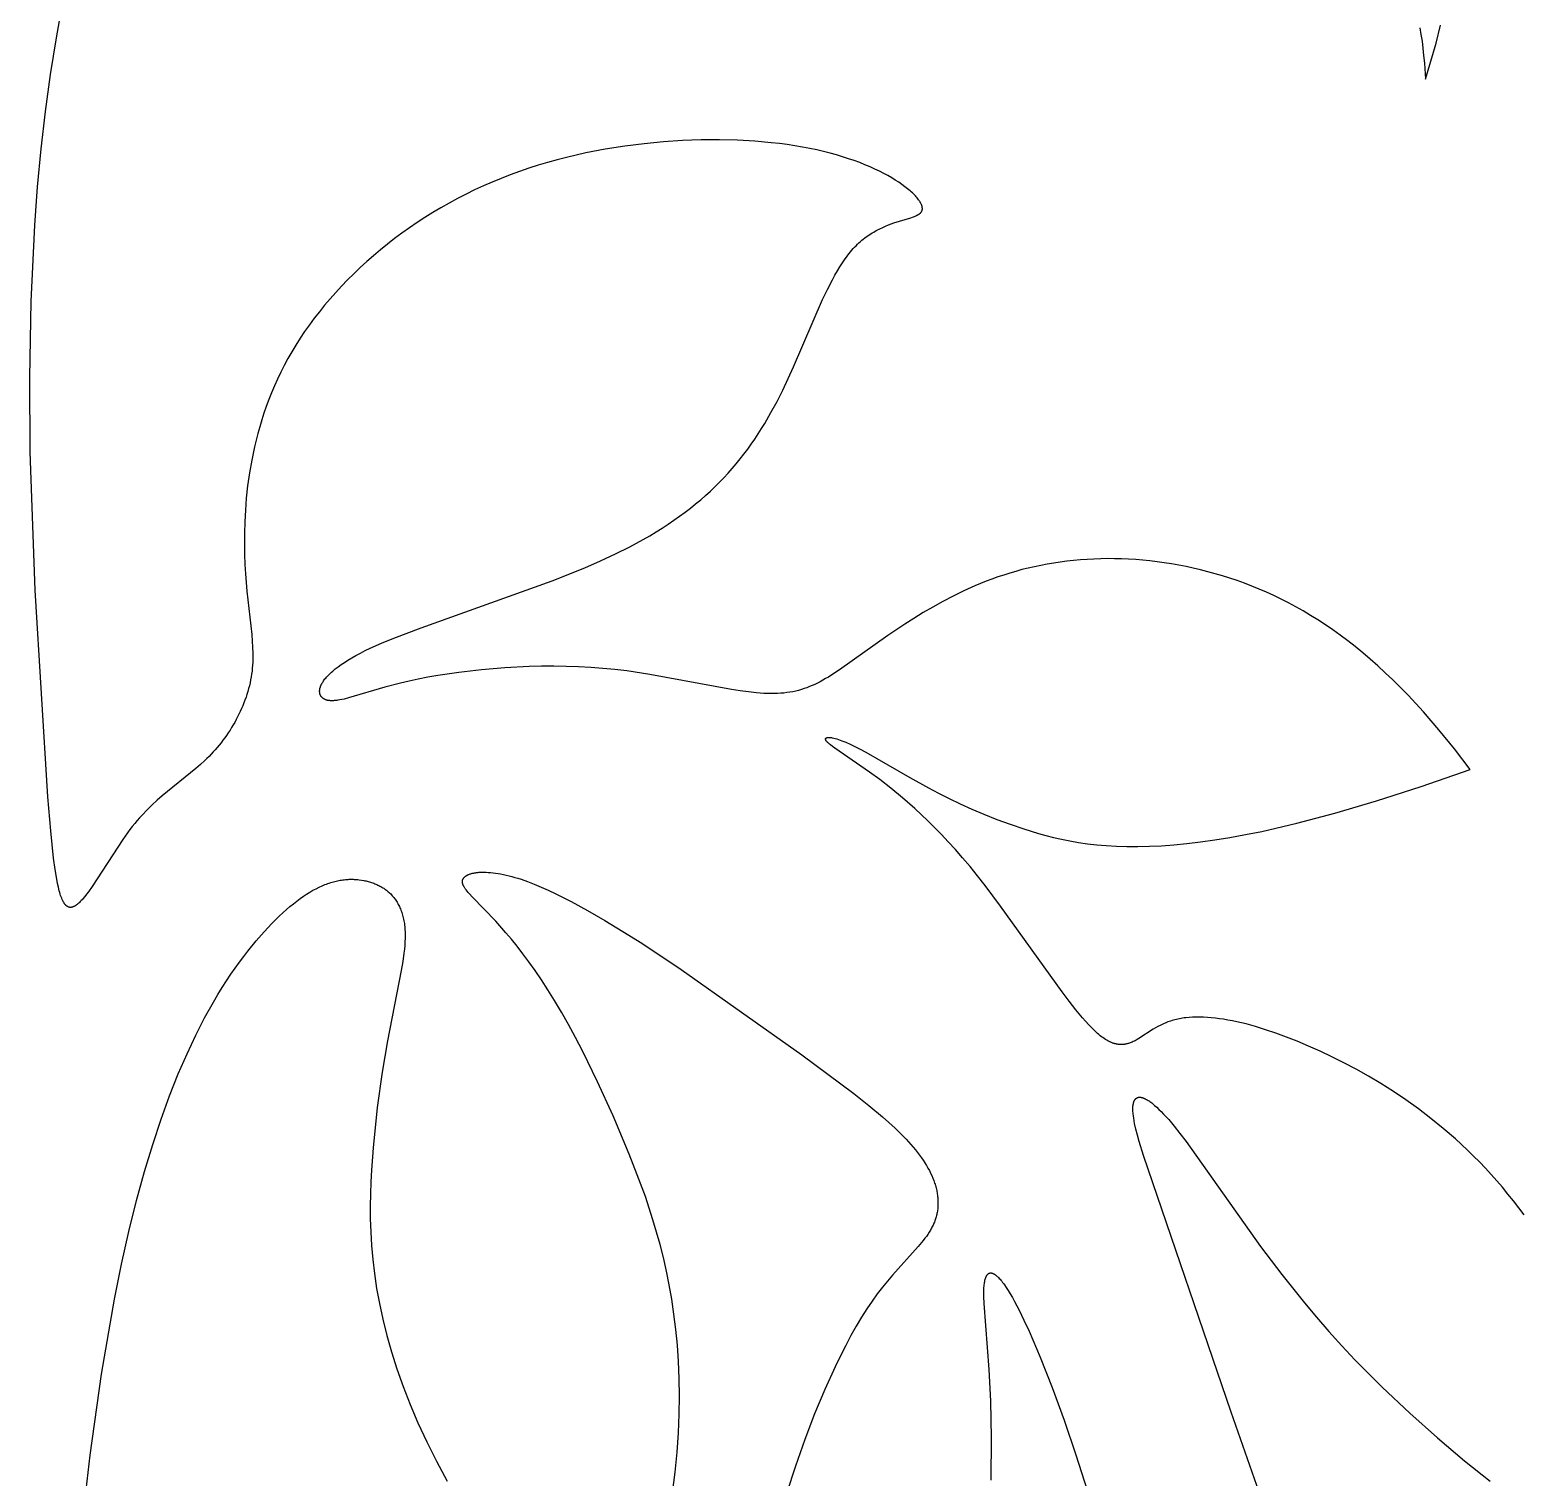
# Model space of a CAD drawing. Extents: x 187 to 350, y 154 to 228.
# Drawn here: x 230.53 to 249.62, y 190.96 to 209.51 of the extents above; entities that cross this region are included whole.
import ezdxf

# ---------------------------------------------------------------- set-up
doc = ezdxf.new("R2010")
doc.units = 0
doc.layers.get('0').update_dxf_attribs({"linetype": 'CONTINUOUS'})

msp = doc.modelspace()

# ---------------------------------------------------------------- linework, layer by layer
at = {"color": 7, "linetype": 'CONTINUOUS'}
for points in [[(249.68, 194.322), (249.544, 194.503), (249.474, 194.591), (249.403, 194.677), (249.331, 194.761), (249.258, 194.843), (249.185, 194.923), (249.11, 195.002), (249.034, 195.078), (248.958, 195.152), (248.803, 195.296), (248.646, 195.431), (248.488, 195.56), (248.328, 195.682), (248.167, 195.796), (248.006, 195.904), (247.846, 196.006), (247.686, 196.101), (247.528, 196.19), (247.371, 196.273), (247.217, 196.35), (247.066, 196.421), (246.919, 196.487), (246.775, 196.548), (246.635, 196.603), (246.5, 196.653), (246.368, 196.697), (246.241, 196.736), (246.118, 196.77), (246, 196.798), (245.943, 196.81), (245.887, 196.821), (245.831, 196.83), (245.777, 196.838), (245.725, 196.845), (245.673, 196.85), (245.623, 196.854), (245.574, 196.857), (245.526, 196.858), (245.479, 196.858), (245.434, 196.857), (245.39, 196.854), (245.347, 196.85), (245.326, 196.847), (245.305, 196.844), (245.285, 196.841), (245.265, 196.837), (245.245, 196.833), (245.226, 196.829), (245.207, 196.824), (245.188, 196.819), (245.17, 196.814), (245.152, 196.808), (245.134, 196.802), (245.117, 196.796), (245.1, 196.789), (245.083, 196.782), (245.067, 196.775), (245.051, 196.768), (245.019, 196.752), (244.989, 196.736), (244.959, 196.719), (244.93, 196.702), (244.746, 196.584), (244.722, 196.57), (244.697, 196.556), (244.684, 196.55), (244.672, 196.544), (244.66, 196.539), (244.647, 196.533), (244.635, 196.529), (244.623, 196.524), (244.61, 196.52), (244.604, 196.518), (244.597, 196.517), (244.591, 196.515), (244.585, 196.514), (244.578, 196.512), (244.572, 196.511), (244.566, 196.51), (244.559, 196.509), (244.553, 196.508), (244.546, 196.508), (244.54, 196.507), (244.533, 196.507), (244.527, 196.506), (244.52, 196.506), (244.514, 196.506), (244.507, 196.506), (244.5, 196.507), (244.494, 196.507), (244.487, 196.508), (244.48, 196.509), (244.473, 196.51), (244.466, 196.511), (244.459, 196.512), (244.452, 196.514), (244.445, 196.515), (244.438, 196.517), (244.431, 196.519), (244.424, 196.521), (244.417, 196.524), (244.409, 196.526), (244.402, 196.529), (244.395, 196.532), (244.387, 196.535), (244.38, 196.538), (244.372, 196.542), (244.365, 196.546), (244.357, 196.55), (244.349, 196.554), (244.333, 196.563), (244.318, 196.572), (244.301, 196.583), (244.285, 196.595), (244.268, 196.607), (244.251, 196.62), (244.234, 196.635), (244.216, 196.65), (244.198, 196.666), (244.179, 196.683), (244.142, 196.72), (244.103, 196.76), (244.063, 196.804), (244.023, 196.85), (243.939, 196.951), (243.851, 197.062), (243.76, 197.181), (242.974, 198.28), (242.775, 198.545), (242.678, 198.669), (242.582, 198.787), (242.487, 198.899), (242.395, 199.005), (242.303, 199.105), (242.214, 199.2), (242.126, 199.29), (242.041, 199.375), (241.874, 199.531), (241.716, 199.67), (241.566, 199.793), (241.425, 199.902), (241.294, 199.999), (240.851, 200.303), (240.82, 200.326), (240.793, 200.346), (240.781, 200.355), (240.771, 200.364), (240.766, 200.369), (240.762, 200.373), (240.757, 200.377), (240.753, 200.381), (240.75, 200.385), (240.747, 200.389), (240.745, 200.391), (240.743, 200.392), (240.742, 200.394), (240.741, 200.396), (240.74, 200.398), (240.738, 200.4), (240.737, 200.401), (240.736, 200.403), (240.735, 200.405), (240.734, 200.406), (240.734, 200.408), (240.733, 200.409), (240.733, 200.41), (240.732, 200.411), (240.732, 200.412), (240.732, 200.412), (240.732, 200.413), (240.731, 200.414), (240.731, 200.415), (240.731, 200.415), (240.731, 200.416), (240.731, 200.417), (240.73, 200.417), (240.73, 200.418), (240.73, 200.419), (240.73, 200.419), (240.73, 200.42), (240.73, 200.421), (240.73, 200.421), (240.73, 200.422), (240.73, 200.423), (240.73, 200.423), (240.73, 200.424), (240.73, 200.424), (240.73, 200.425), (240.731, 200.426), (240.731, 200.426), (240.731, 200.427), (240.731, 200.427), (240.731, 200.428), (240.732, 200.428), (240.732, 200.429), (240.732, 200.429), (240.732, 200.43), (240.733, 200.43), (240.733, 200.431), (240.733, 200.431), (240.734, 200.432), (240.734, 200.432), (240.735, 200.433), (240.735, 200.433), (240.735, 200.434), (240.736, 200.434), (240.736, 200.435), (240.737, 200.435), (240.737, 200.435), (240.738, 200.436), (240.738, 200.436), (240.739, 200.437), (240.74, 200.437), (240.74, 200.437), (240.741, 200.438), (240.742, 200.438), (240.742, 200.438), (240.743, 200.439), (240.744, 200.439), (240.745, 200.439), (240.745, 200.439), (240.746, 200.44), (240.747, 200.44), (240.748, 200.44), (240.749, 200.44), (240.75, 200.441), (240.752, 200.441), (240.754, 200.442), (240.756, 200.442), (240.758, 200.442), (240.76, 200.442), (240.763, 200.443), (240.765, 200.443), (240.767, 200.443), (240.77, 200.443), (240.773, 200.443), (240.775, 200.443), (240.781, 200.443), (240.787, 200.442), (240.793, 200.441), (240.8, 200.441), (240.806, 200.44), (240.814, 200.438), (240.821, 200.437), (240.837, 200.433), (240.855, 200.429), (240.874, 200.423), (240.894, 200.417), (240.916, 200.409), (240.939, 200.401), (240.963, 200.392), (240.989, 200.381), (241.045, 200.357), (241.106, 200.327), (241.173, 200.294), (241.246, 200.254), (241.81, 199.927), (242.048, 199.795), (242.177, 199.728), (242.312, 199.659), (242.454, 199.591), (242.604, 199.524), (242.76, 199.457), (242.923, 199.392), (243.094, 199.329), (243.272, 199.269), (243.457, 199.213), (243.554, 199.186), (243.653, 199.161), (243.755, 199.138), (243.862, 199.117), (243.972, 199.098), (244.086, 199.081), (244.205, 199.067), (244.328, 199.057), (244.457, 199.049), (244.592, 199.044), (244.732, 199.044), (244.879, 199.047), (245.033, 199.054), (245.193, 199.066), (245.361, 199.082), (245.536, 199.103), (245.72, 199.129), (245.912, 199.16), (246.112, 199.197), (246.322, 199.239), (246.769, 199.342), (247.257, 199.471), (247.788, 199.628), (248.364, 199.814), (248.989, 200.032), (248.788, 200.296), (248.589, 200.542), (248.391, 200.771), (248.195, 200.983), (248.097, 201.083), (248, 201.18), (247.903, 201.272), (247.806, 201.361), (247.709, 201.446), (247.613, 201.528), (247.517, 201.606), (247.421, 201.681), (247.325, 201.752), (247.23, 201.82), (247.135, 201.886), (247.04, 201.948), (246.945, 202.007), (246.85, 202.063), (246.756, 202.116), (246.661, 202.167), (246.567, 202.215), (246.473, 202.26), (246.379, 202.303), (246.285, 202.344), (246.191, 202.382), (246.097, 202.418), (246.003, 202.452), (245.909, 202.483), (245.816, 202.513), (245.722, 202.541), (245.628, 202.567), (245.535, 202.591), (245.442, 202.613), (245.349, 202.633), (245.256, 202.651), (245.163, 202.667), (245.071, 202.682), (244.979, 202.694), (244.887, 202.705), (244.796, 202.714), (244.705, 202.722), (244.614, 202.727), (244.524, 202.731), (244.434, 202.733), (244.345, 202.734), (244.257, 202.732), (244.169, 202.729), (244.081, 202.725), (243.995, 202.719), (243.908, 202.711), (243.823, 202.701), (243.738, 202.69), (243.654, 202.678), (243.571, 202.664), (243.489, 202.648), (243.407, 202.631), (243.326, 202.613), (243.246, 202.593), (243.168, 202.571), (243.09, 202.548), (243.013, 202.524), (242.937, 202.499), (242.862, 202.472), (242.788, 202.444), (242.643, 202.384), (242.502, 202.321), (242.365, 202.255), (242.233, 202.186), (242.104, 202.114), (241.98, 202.042), (241.86, 201.968), (241.745, 201.894), (241.528, 201.748), (240.91, 201.309), (240.837, 201.26), (240.766, 201.216), (240.731, 201.196), (240.696, 201.176), (240.662, 201.157), (240.628, 201.14), (240.594, 201.123), (240.559, 201.108), (240.525, 201.094), (240.49, 201.08), (240.456, 201.068), (240.42, 201.057), (240.385, 201.046), (240.349, 201.037), (240.312, 201.029), (240.274, 201.022), (240.236, 201.017), (240.197, 201.012), (240.157, 201.008), (240.116, 201.006), (240.074, 201.004), (240.03, 201.004), (239.986, 201.005), (239.94, 201.007), (239.892, 201.01), (239.844, 201.014), (239.742, 201.025), (239.635, 201.04), (239.524, 201.058), (238.477, 201.251), (238.182, 201.294), (238.031, 201.312), (237.877, 201.327), (237.721, 201.339), (237.565, 201.348), (237.407, 201.353), (237.249, 201.355), (237.09, 201.354), (236.933, 201.35), (236.622, 201.334), (236.32, 201.31), (236.031, 201.276), (235.76, 201.236), (235.632, 201.213), (235.509, 201.189), (235.394, 201.164), (235.284, 201.138), (235.083, 201.085), (234.619, 200.949), (234.56, 200.935), (234.533, 200.929), (234.506, 200.923), (234.481, 200.919), (234.469, 200.917), (234.458, 200.916), (234.446, 200.915), (234.435, 200.914), (234.424, 200.913), (234.414, 200.913), (234.403, 200.913), (234.393, 200.913), (234.384, 200.913), (234.379, 200.914), (234.374, 200.914), (234.37, 200.915), (234.365, 200.915), (234.361, 200.916), (234.356, 200.917), (234.352, 200.917), (234.348, 200.918), (234.344, 200.919), (234.34, 200.921), (234.336, 200.922), (234.332, 200.923), (234.328, 200.924), (234.324, 200.926), (234.32, 200.927), (234.316, 200.929), (234.313, 200.931), (234.309, 200.932), (234.306, 200.934), (234.302, 200.936), (234.299, 200.938), (234.296, 200.94), (234.293, 200.942), (234.29, 200.945), (234.287, 200.947), (234.284, 200.949), (234.281, 200.952), (234.279, 200.954), (234.276, 200.957), (234.274, 200.96), (234.271, 200.962), (234.269, 200.965), (234.267, 200.968), (234.265, 200.971), (234.264, 200.973), (234.263, 200.974), (234.262, 200.976), (234.261, 200.977), (234.26, 200.979), (234.259, 200.981), (234.259, 200.982), (234.258, 200.984), (234.257, 200.986), (234.256, 200.987), (234.255, 200.989), (234.255, 200.991), (234.254, 200.992), (234.253, 200.994), (234.252, 200.998), (234.251, 201.001), (234.25, 201.005), (234.249, 201.009), (234.249, 201.013), (234.248, 201.017), (234.248, 201.021), (234.247, 201.025), (234.247, 201.029), (234.247, 201.033), (234.247, 201.037), (234.247, 201.042), (234.248, 201.046), (234.248, 201.05), (234.249, 201.055), (234.249, 201.059), (234.25, 201.064), (234.251, 201.069), (234.252, 201.073), (234.254, 201.078), (234.255, 201.083), (234.257, 201.088), (234.258, 201.093), (234.26, 201.098), (234.262, 201.103), (234.264, 201.108), (234.267, 201.113), (234.269, 201.119), (234.272, 201.124), (234.275, 201.129), (234.277, 201.135), (234.281, 201.14), (234.284, 201.146), (234.291, 201.157), (234.299, 201.168), (234.307, 201.18), (234.316, 201.192), (234.326, 201.204), (234.336, 201.216), (234.347, 201.228), (234.359, 201.241), (234.372, 201.254), (234.385, 201.267), (234.4, 201.28), (234.415, 201.293), (234.43, 201.306), (234.447, 201.32), (234.483, 201.348), (234.522, 201.376), (234.564, 201.404), (234.61, 201.434), (234.66, 201.463), (234.713, 201.494), (234.771, 201.524), (234.832, 201.555), (234.897, 201.586), (235.04, 201.65), (235.197, 201.715), (235.55, 201.849), (237.227, 202.449), (237.646, 202.618), (237.846, 202.705), (238.038, 202.794), (238.221, 202.886), (238.394, 202.98), (238.477, 203.028), (238.558, 203.077), (238.636, 203.126), (238.713, 203.176), (238.787, 203.226), (238.86, 203.277), (238.93, 203.329), (238.999, 203.382), (239.065, 203.435), (239.13, 203.489), (239.193, 203.544), (239.254, 203.6), (239.313, 203.656), (239.371, 203.713), (239.427, 203.771), (239.482, 203.83), (239.535, 203.89), (239.586, 203.951), (239.636, 204.012), (239.685, 204.074), (239.733, 204.137), (239.779, 204.202), (239.824, 204.267), (239.867, 204.333), (239.91, 204.4), (239.951, 204.468), (240.031, 204.607), (240.108, 204.749), (240.181, 204.895), (240.318, 205.192), (240.693, 206.055), (240.755, 206.184), (240.818, 206.306), (240.849, 206.365), (240.882, 206.421), (240.914, 206.475), (240.947, 206.526), (240.981, 206.576), (240.998, 206.599), (241.015, 206.622), (241.032, 206.645), (241.05, 206.666), (241.067, 206.687), (241.085, 206.707), (241.103, 206.727), (241.121, 206.745), (241.14, 206.763), (241.158, 206.781), (241.177, 206.798), (241.196, 206.814), (241.214, 206.829), (241.233, 206.844), (241.252, 206.858), (241.271, 206.871), (241.29, 206.884), (241.31, 206.897), (241.329, 206.909), (241.348, 206.92), (241.367, 206.931), (241.386, 206.942), (241.424, 206.961), (241.462, 206.979), (241.499, 206.996), (241.535, 207.011), (241.571, 207.024), (241.607, 207.037), (241.821, 207.104), (241.846, 207.112), (241.868, 207.12), (241.879, 207.125), (241.889, 207.129), (241.899, 207.134), (241.908, 207.138), (241.912, 207.141), (241.917, 207.143), (241.921, 207.145), (241.925, 207.148), (241.928, 207.15), (241.932, 207.153), (241.936, 207.155), (241.939, 207.158), (241.942, 207.161), (241.944, 207.162), (241.945, 207.163), (241.947, 207.165), (241.948, 207.166), (241.949, 207.168), (241.951, 207.169), (241.952, 207.171), (241.953, 207.172), (241.954, 207.173), (241.956, 207.175), (241.957, 207.176), (241.958, 207.178), (241.959, 207.18), (241.96, 207.181), (241.961, 207.183), (241.962, 207.184), (241.963, 207.186), (241.964, 207.187), (241.964, 207.189), (241.965, 207.191), (241.966, 207.192), (241.967, 207.194), (241.967, 207.196), (241.968, 207.198), (241.968, 207.199), (241.969, 207.201), (241.969, 207.203), (241.97, 207.205), (241.97, 207.207), (241.97, 207.208), (241.971, 207.21), (241.971, 207.212), (241.971, 207.214), (241.971, 207.216), (241.971, 207.218), (241.971, 207.22), (241.971, 207.222), (241.971, 207.224), (241.971, 207.226), (241.971, 207.228), (241.971, 207.23), (241.97, 207.232), (241.97, 207.235), (241.97, 207.237), (241.969, 207.239), (241.969, 207.241), (241.968, 207.243), (241.968, 207.246), (241.967, 207.25), (241.965, 207.255), (241.964, 207.26), (241.962, 207.264), (241.96, 207.269), (241.958, 207.274), (241.956, 207.279), (241.953, 207.285), (241.95, 207.29), (241.948, 207.295), (241.944, 207.3), (241.941, 207.306), (241.938, 207.311), (241.934, 207.317), (241.93, 207.323), (241.922, 207.334), (241.913, 207.346), (241.903, 207.358), (241.893, 207.37), (241.882, 207.382), (241.87, 207.395), (241.857, 207.408), (241.844, 207.421), (241.829, 207.434), (241.814, 207.447), (241.799, 207.46), (241.782, 207.474), (241.747, 207.501), (241.709, 207.529), (241.668, 207.557), (241.624, 207.586), (241.578, 207.614), (241.528, 207.643), (241.475, 207.671), (241.42, 207.699), (241.361, 207.727), (241.3, 207.755), (241.235, 207.782), (241.168, 207.809), (241.098, 207.835), (241.025, 207.86), (240.949, 207.884), (240.871, 207.908), (240.789, 207.931), (240.705, 207.952), (240.617, 207.973), (240.527, 207.992), (240.434, 208.009), (240.338, 208.026), (240.24, 208.04), (240.139, 208.054), (240.035, 208.065), (239.822, 208.084), (239.6, 208.096), (239.371, 208.102), (239.136, 208.1), (238.896, 208.092), (238.652, 208.076), (238.406, 208.052), (238.157, 208.02), (237.908, 207.981), (237.659, 207.933), (237.535, 207.906), (237.412, 207.876), (237.289, 207.845), (237.167, 207.811), (237.046, 207.775), (236.926, 207.737), (236.807, 207.696), (236.689, 207.654), (236.573, 207.608), (236.458, 207.561), (236.345, 207.511), (236.233, 207.459), (236.123, 207.405), (236.014, 207.349), (235.907, 207.291), (235.802, 207.231), (235.698, 207.169), (235.596, 207.106), (235.496, 207.041), (235.398, 206.974), (235.302, 206.905), (235.208, 206.835), (235.116, 206.763), (235.026, 206.69), (234.937, 206.616), (234.851, 206.541), (234.767, 206.464), (234.686, 206.386), (234.606, 206.307), (234.529, 206.227), (234.454, 206.146), (234.382, 206.064), (234.311, 205.982), (234.244, 205.898), (234.178, 205.814), (234.116, 205.729), (234.055, 205.644), (233.998, 205.558), (233.943, 205.472), (233.89, 205.385), (233.841, 205.298), (233.794, 205.211), (233.749, 205.124), (233.708, 205.036), (233.668, 204.948), (233.631, 204.861), (233.596, 204.773), (233.564, 204.686), (233.534, 204.599), (233.505, 204.512), (233.479, 204.425), (233.455, 204.339), (233.433, 204.253), (233.413, 204.167), (233.394, 204.083), (233.377, 203.998), (233.348, 203.832), (233.325, 203.669), (233.308, 203.51), (233.296, 203.355), (233.288, 203.205), (233.284, 203.06), (233.284, 202.921), (233.286, 202.788), (233.291, 202.661), (233.298, 202.541), (233.316, 202.319), (233.377, 201.76), (233.384, 201.678), (233.389, 201.598), (233.391, 201.52), (233.391, 201.482), (233.391, 201.444), (233.39, 201.406), (233.388, 201.368), (233.385, 201.33), (233.381, 201.293), (233.376, 201.255), (233.37, 201.218), (233.363, 201.18), (233.356, 201.143), (233.347, 201.105), (233.337, 201.068), (233.327, 201.031), (233.316, 200.994), (233.304, 200.957), (233.291, 200.92), (233.277, 200.884), (233.263, 200.848), (233.247, 200.812), (233.231, 200.776), (233.214, 200.741), (233.197, 200.705), (233.179, 200.671), (233.16, 200.636), (233.14, 200.602), (233.12, 200.568), (233.099, 200.535), (233.077, 200.502), (233.055, 200.469), (233.032, 200.437), (233.009, 200.406), (232.985, 200.375), (232.961, 200.344), (232.936, 200.314), (232.91, 200.285), (232.885, 200.256), (232.858, 200.227), (232.831, 200.2), (232.804, 200.173), (232.776, 200.146), (232.72, 200.094), (232.662, 200.044), (232.228, 199.693), (232.164, 199.637), (232.1, 199.578), (232.036, 199.515), (231.973, 199.448), (231.941, 199.413), (231.909, 199.377), (231.878, 199.34), (231.847, 199.301), (231.816, 199.261), (231.785, 199.219), (231.724, 199.134), (231.333, 198.533), (231.284, 198.464), (231.26, 198.432), (231.237, 198.403), (231.214, 198.375), (231.203, 198.363), (231.192, 198.351), (231.181, 198.34), (231.171, 198.329), (231.16, 198.319), (231.15, 198.31), (231.145, 198.306), (231.139, 198.302), (231.134, 198.298), (231.129, 198.294), (231.124, 198.29), (231.119, 198.287), (231.114, 198.284), (231.11, 198.281), (231.105, 198.279), (231.1, 198.276), (231.095, 198.274), (231.093, 198.273), (231.09, 198.272), (231.088, 198.271), (231.086, 198.27), (231.083, 198.27), (231.081, 198.269), (231.079, 198.268), (231.077, 198.267), (231.074, 198.267), (231.072, 198.266), (231.07, 198.266), (231.068, 198.266), (231.065, 198.265), (231.063, 198.265), (231.061, 198.265), (231.059, 198.265), (231.056, 198.264), (231.054, 198.264), (231.052, 198.264), (231.05, 198.265), (231.048, 198.265), (231.046, 198.265), (231.043, 198.265), (231.041, 198.266), (231.039, 198.266), (231.037, 198.266), (231.035, 198.267), (231.033, 198.268), (231.031, 198.268), (231.029, 198.269), (231.027, 198.27), (231.025, 198.271), (231.023, 198.272), (231.021, 198.273), (231.019, 198.274), (231.017, 198.275), (231.015, 198.276), (231.013, 198.277), (231.011, 198.278), (231.009, 198.28), (231.007, 198.281), (231.005, 198.283), (231.003, 198.284), (231.001, 198.286), (230.999, 198.288), (230.997, 198.289), (230.996, 198.291), (230.994, 198.293), (230.992, 198.295), (230.99, 198.297), (230.988, 198.299), (230.986, 198.301), (230.983, 198.306), (230.979, 198.311), (230.976, 198.316), (230.972, 198.321), (230.969, 198.327), (230.965, 198.333), (230.962, 198.339), (230.958, 198.345), (230.955, 198.352), (230.952, 198.359), (230.948, 198.366), (230.942, 198.382), (230.936, 198.398), (230.929, 198.416), (230.923, 198.435), (230.917, 198.455), (230.911, 198.476), (230.9, 198.522), (230.889, 198.572), (230.878, 198.627), (230.858, 198.752), (230.838, 198.897), (230.802, 199.247), (230.766, 199.683), (230.602, 202.33), (230.54, 204.103), (230.533, 205.054), (230.55, 206.028), (230.597, 207.01), (230.633, 207.499), (230.679, 207.986), (230.734, 208.466), (230.8, 208.941), (230.875, 209.41), (230.958, 209.871)], [(248.346, 209.535), (248.36, 209.452), (248.373, 209.366), (248.384, 209.276), (248.394, 209.183), (248.403, 209.086), (248.416, 208.881), (248.488, 209.109), (248.553, 209.339), (248.611, 209.57)], [(238.771, 190.761), (238.803, 191.026), (238.827, 191.282), (238.844, 191.53), (238.854, 191.77), (238.857, 192.002), (238.854, 192.226), (238.845, 192.443), (238.831, 192.653), (238.812, 192.856), (238.788, 193.053), (238.76, 193.242), (238.728, 193.426), (238.692, 193.604), (238.653, 193.776), (238.61, 193.942), (238.566, 194.103), (238.519, 194.259), (238.471, 194.41), (238.421, 194.557), (238.318, 194.838), (238.213, 195.103), (238.009, 195.592), (237.81, 196.029), (237.619, 196.419), (237.526, 196.597), (237.435, 196.765), (237.345, 196.922), (237.258, 197.069), (237.173, 197.206), (237.089, 197.335), (237.008, 197.455), (236.929, 197.566), (236.852, 197.67), (236.777, 197.767), (236.705, 197.856), (236.635, 197.939), (236.504, 198.086), (236.2, 198.401), (236.166, 198.439), (236.15, 198.456), (236.136, 198.473), (236.124, 198.489), (236.118, 198.497), (236.113, 198.505), (236.108, 198.512), (236.103, 198.52), (236.099, 198.527), (236.095, 198.534), (236.093, 198.537), (236.091, 198.541), (236.089, 198.544), (236.088, 198.547), (236.086, 198.551), (236.085, 198.554), (236.084, 198.557), (236.083, 198.561), (236.082, 198.564), (236.081, 198.567), (236.08, 198.57), (236.079, 198.573), (236.078, 198.576), (236.078, 198.579), (236.078, 198.582), (236.077, 198.585), (236.077, 198.588), (236.077, 198.591), (236.077, 198.593), (236.077, 198.594), (236.077, 198.595), (236.077, 198.597), (236.077, 198.598), (236.077, 198.6), (236.077, 198.601), (236.077, 198.603), (236.078, 198.604), (236.078, 198.605), (236.078, 198.607), (236.078, 198.608), (236.078, 198.61), (236.079, 198.611), (236.079, 198.612), (236.079, 198.614), (236.08, 198.615), (236.08, 198.616), (236.081, 198.618), (236.081, 198.619), (236.082, 198.62), (236.082, 198.622), (236.083, 198.623), (236.083, 198.624), (236.084, 198.626), (236.084, 198.627), (236.085, 198.628), (236.086, 198.629), (236.087, 198.632), (236.089, 198.634), (236.09, 198.637), (236.092, 198.639), (236.094, 198.642), (236.095, 198.644), (236.097, 198.646), (236.099, 198.649), (236.102, 198.651), (236.104, 198.653), (236.106, 198.655), (236.108, 198.658), (236.111, 198.66), (236.114, 198.662), (236.116, 198.664), (236.119, 198.666), (236.122, 198.668), (236.125, 198.67), (236.128, 198.672), (236.131, 198.674), (236.134, 198.675), (236.138, 198.677), (236.141, 198.679), (236.145, 198.681), (236.148, 198.682), (236.152, 198.684), (236.16, 198.687), (236.168, 198.69), (236.176, 198.693), (236.184, 198.696), (236.193, 198.698), (236.203, 198.701), (236.212, 198.703), (236.222, 198.705), (236.233, 198.707), (236.243, 198.709), (236.254, 198.71), (236.265, 198.711), (236.277, 198.713), (236.289, 198.714), (236.301, 198.714), (236.326, 198.715), (236.352, 198.715), (236.38, 198.715), (236.408, 198.713), (236.438, 198.711), (236.469, 198.708), (236.501, 198.704), (236.533, 198.699), (236.567, 198.693), (236.602, 198.686), (236.638, 198.678), (236.674, 198.669), (236.712, 198.66), (236.75, 198.649), (236.789, 198.637), (236.829, 198.624), (236.911, 198.595), (236.997, 198.562), (237.086, 198.525), (237.177, 198.484), (237.272, 198.44), (237.471, 198.34), (237.681, 198.225), (237.901, 198.098), (238.132, 197.957), (238.374, 197.805), (238.881, 197.469), (240.426, 196.374), (241.091, 195.88), (241.284, 195.727), (241.461, 195.578), (241.543, 195.506), (241.621, 195.435), (241.694, 195.364), (241.762, 195.294), (241.794, 195.26), (241.825, 195.225), (241.854, 195.191), (241.882, 195.157), (241.909, 195.123), (241.935, 195.09), (241.959, 195.056), (241.982, 195.023), (242.003, 194.99), (242.023, 194.957), (242.042, 194.924), (242.06, 194.891), (242.076, 194.859), (242.091, 194.826), (242.105, 194.794), (242.117, 194.763), (242.128, 194.731), (242.133, 194.715), (242.138, 194.7), (242.142, 194.684), (242.147, 194.668), (242.15, 194.653), (242.154, 194.638), (242.157, 194.622), (242.16, 194.607), (242.162, 194.592), (242.165, 194.576), (242.166, 194.561), (242.168, 194.546), (242.169, 194.531), (242.17, 194.516), (242.171, 194.501), (242.171, 194.487), (242.171, 194.472), (242.171, 194.457), (242.17, 194.442), (242.17, 194.428), (242.168, 194.413), (242.167, 194.399), (242.165, 194.385), (242.163, 194.37), (242.16, 194.356), (242.158, 194.342), (242.154, 194.328), (242.151, 194.314), (242.148, 194.3), (242.143, 194.286), (242.139, 194.272), (242.135, 194.259), (242.13, 194.245), (242.125, 194.232), (242.119, 194.218), (242.113, 194.205), (242.107, 194.191), (242.101, 194.178), (242.094, 194.165), (242.087, 194.152), (242.08, 194.139), (242.073, 194.126), (242.057, 194.1), (242.04, 194.074), (242.022, 194.048), (242.002, 194.023), (241.982, 193.997), (241.961, 193.971), (241.917, 193.918), (241.586, 193.551), (241.523, 193.476), (241.459, 193.396), (241.393, 193.31), (241.327, 193.218), (241.26, 193.119), (241.192, 193.012), (241.124, 192.898), (241.056, 192.777), (240.988, 192.65), (240.92, 192.517), (240.853, 192.378), (240.72, 192.085), (240.59, 191.772), (240.464, 191.445), (240.344, 191.104), (240.231, 190.754)], [(231.181, 190.133), (231.305, 191.243), (231.452, 192.284), (231.619, 193.245), (231.709, 193.691), (231.803, 194.112), (231.902, 194.508), (232.003, 194.879), (232.108, 195.225), (232.216, 195.548), (232.325, 195.849), (232.436, 196.129), (232.548, 196.388), (232.661, 196.627), (232.774, 196.848), (232.887, 197.051), (232.943, 197.146), (232.999, 197.237), (233.055, 197.324), (233.11, 197.408), (233.165, 197.487), (233.22, 197.563), (233.274, 197.636), (233.328, 197.705), (233.433, 197.834), (233.535, 197.951), (233.634, 198.057), (233.682, 198.105), (233.729, 198.152), (233.776, 198.195), (233.822, 198.237), (233.867, 198.275), (233.911, 198.312), (233.955, 198.346), (233.997, 198.377), (234.039, 198.407), (234.081, 198.434), (234.122, 198.46), (234.162, 198.483), (234.201, 198.504), (234.24, 198.523), (234.278, 198.541), (234.297, 198.549), (234.315, 198.556), (234.334, 198.563), (234.352, 198.57), (234.37, 198.576), (234.389, 198.582), (234.406, 198.588), (234.424, 198.593), (234.442, 198.597), (234.459, 198.602), (234.477, 198.605), (234.494, 198.609), (234.511, 198.612), (234.528, 198.615), (234.545, 198.617), (234.562, 198.619), (234.578, 198.621), (234.595, 198.622), (234.611, 198.623), (234.627, 198.624), (234.643, 198.624), (234.659, 198.624), (234.675, 198.624), (234.691, 198.623), (234.707, 198.623), (234.722, 198.622), (234.738, 198.62), (234.753, 198.618), (234.783, 198.614), (234.813, 198.609), (234.828, 198.606), (234.842, 198.603), (234.857, 198.6), (234.871, 198.596), (234.886, 198.592), (234.9, 198.588), (234.914, 198.583), (234.928, 198.579), (234.941, 198.574), (234.955, 198.568), (234.968, 198.563), (234.981, 198.557), (234.995, 198.551), (235.007, 198.545), (235.02, 198.538), (235.033, 198.531), (235.045, 198.524), (235.057, 198.516), (235.069, 198.509), (235.081, 198.5), (235.093, 198.492), (235.104, 198.483), (235.115, 198.474), (235.126, 198.465), (235.137, 198.456), (235.148, 198.446), (235.158, 198.436), (235.168, 198.425), (235.178, 198.414), (235.187, 198.403), (235.197, 198.392), (235.206, 198.38), (235.215, 198.368), (235.223, 198.355), (235.232, 198.343), (235.24, 198.33), (235.248, 198.316), (235.255, 198.303), (235.263, 198.289), (235.27, 198.274), (235.276, 198.26), (235.283, 198.244), (235.289, 198.229), (235.295, 198.213), (235.3, 198.197), (235.305, 198.181), (235.31, 198.164), (235.315, 198.147), (235.319, 198.13), (235.323, 198.112), (235.327, 198.094), (235.33, 198.075), (235.333, 198.056), (235.335, 198.037), (235.338, 198.017), (235.339, 197.997), (235.341, 197.977), (235.342, 197.956), (235.343, 197.935), (235.343, 197.914), (235.343, 197.87), (235.341, 197.824), (235.338, 197.777), (235.333, 197.728), (235.328, 197.677), (235.312, 197.57), (235.292, 197.455), (235.116, 196.552), (235.049, 196.154), (234.986, 195.699), (234.933, 195.181), (234.911, 194.897), (234.903, 194.748), (234.898, 194.594), (234.895, 194.436), (234.896, 194.273), (234.902, 194.105), (234.912, 193.932), (234.928, 193.753), (234.95, 193.57), (234.978, 193.38), (235.013, 193.186), (235.056, 192.985), (235.107, 192.779), (235.167, 192.567), (235.237, 192.349), (235.316, 192.125), (235.406, 191.895), (235.507, 191.658), (235.619, 191.415), (235.744, 191.166), (235.881, 190.909)], [(246.438, 190.344), (245.929, 191.796), (244.805, 195.083), (244.75, 195.264), (244.727, 195.347), (244.707, 195.424), (244.691, 195.495), (244.685, 195.529), (244.679, 195.561), (244.675, 195.591), (244.671, 195.62), (244.67, 195.633), (244.669, 195.647), (244.668, 195.659), (244.668, 195.672), (244.668, 195.684), (244.668, 195.695), (244.669, 195.707), (244.669, 195.717), (244.671, 195.728), (244.671, 195.733), (244.672, 195.737), (244.673, 195.742), (244.674, 195.747), (244.674, 195.751), (244.675, 195.756), (244.677, 195.76), (244.678, 195.764), (244.679, 195.768), (244.68, 195.772), (244.682, 195.776), (244.683, 195.779), (244.685, 195.783), (244.686, 195.786), (244.688, 195.79), (244.69, 195.793), (244.691, 195.794), (244.692, 195.796), (244.693, 195.797), (244.694, 195.799), (244.695, 195.8), (244.696, 195.802), (244.697, 195.803), (244.698, 195.804), (244.699, 195.806), (244.7, 195.807), (244.701, 195.808), (244.702, 195.809), (244.703, 195.811), (244.704, 195.812), (244.705, 195.813), (244.707, 195.814), (244.708, 195.815), (244.709, 195.816), (244.71, 195.817), (244.712, 195.818), (244.713, 195.819), (244.714, 195.82), (244.715, 195.82), (244.717, 195.821), (244.718, 195.822), (244.72, 195.823), (244.721, 195.824), (244.722, 195.824), (244.724, 195.825), (244.725, 195.825), (244.727, 195.826), (244.728, 195.827), (244.73, 195.827), (244.731, 195.828), (244.733, 195.828), (244.734, 195.829), (244.736, 195.829), (244.738, 195.829), (244.739, 195.83), (244.741, 195.83), (244.743, 195.83), (244.744, 195.83), (244.746, 195.831), (244.748, 195.831), (244.749, 195.831), (244.751, 195.831), (244.753, 195.831), (244.755, 195.831), (244.757, 195.831), (244.758, 195.831), (244.76, 195.831), (244.762, 195.831), (244.766, 195.83), (244.77, 195.83), (244.774, 195.829), (244.778, 195.829), (244.782, 195.828), (244.786, 195.827), (244.79, 195.825), (244.795, 195.824), (244.799, 195.823), (244.804, 195.821), (244.808, 195.819), (244.813, 195.817), (244.818, 195.815), (244.822, 195.813), (244.827, 195.811), (244.832, 195.808), (244.842, 195.803), (244.853, 195.797), (244.863, 195.79), (244.875, 195.783), (244.886, 195.775), (244.898, 195.767), (244.91, 195.758), (244.922, 195.748), (244.947, 195.727), (244.974, 195.703), (245.002, 195.676), (245.031, 195.647), (245.062, 195.616), (245.094, 195.581), (245.127, 195.544), (245.197, 195.462), (245.271, 195.367), (245.352, 195.262), (246.305, 193.919), (246.575, 193.561), (246.866, 193.195), (247.02, 193.012), (247.18, 192.829), (247.344, 192.647), (247.513, 192.467), (247.862, 192.116), (248.217, 191.78), (248.571, 191.464), (248.916, 191.172), (249.246, 190.91)], [(242.852, 190.922), (242.858, 191.465), (242.849, 191.936), (242.828, 192.34), (242.763, 193.186), (242.759, 193.278), (242.758, 193.32), (242.759, 193.359), (242.76, 193.377), (242.76, 193.394), (242.762, 193.411), (242.763, 193.427), (242.765, 193.442), (242.767, 193.456), (242.769, 193.47), (242.772, 193.483), (242.773, 193.489), (242.775, 193.495), (242.776, 193.501), (242.778, 193.506), (242.78, 193.511), (242.782, 193.517), (242.783, 193.522), (242.785, 193.526), (242.787, 193.531), (242.789, 193.535), (242.791, 193.539), (242.793, 193.541), (242.794, 193.543), (242.795, 193.545), (242.796, 193.547), (242.797, 193.549), (242.798, 193.551), (242.799, 193.552), (242.801, 193.554), (242.802, 193.555), (242.803, 193.557), (242.804, 193.559), (242.806, 193.56), (242.807, 193.561), (242.808, 193.563), (242.81, 193.564), (242.811, 193.565), (242.812, 193.566), (242.814, 193.568), (242.815, 193.569), (242.816, 193.57), (242.818, 193.571), (242.819, 193.572), (242.821, 193.572), (242.822, 193.573), (242.824, 193.574), (242.825, 193.575), (242.827, 193.575), (242.828, 193.576), (242.83, 193.577), (242.831, 193.577), (242.833, 193.578), (242.835, 193.578), (242.836, 193.578), (242.838, 193.579), (242.839, 193.579), (242.841, 193.579), (242.843, 193.579), (242.845, 193.579), (242.846, 193.579), (242.848, 193.579), (242.85, 193.579), (242.852, 193.579), (242.853, 193.579), (242.855, 193.579), (242.857, 193.578), (242.859, 193.578), (242.861, 193.578), (242.863, 193.577), (242.864, 193.577), (242.866, 193.576), (242.868, 193.576), (242.87, 193.575), (242.872, 193.574), (242.874, 193.573), (242.876, 193.573), (242.878, 193.572), (242.88, 193.571), (242.882, 193.57), (242.884, 193.569), (242.886, 193.568), (242.89, 193.565), (242.895, 193.563), (242.899, 193.56), (242.903, 193.557), (242.908, 193.554), (242.912, 193.55), (242.917, 193.547), (242.922, 193.543), (242.926, 193.539), (242.931, 193.535), (242.936, 193.53), (242.946, 193.52), (242.956, 193.51), (242.966, 193.498), (242.977, 193.486), (242.988, 193.472), (242.999, 193.458), (243.01, 193.443), (243.022, 193.427), (243.046, 193.392), (243.071, 193.353), (243.097, 193.311), (243.124, 193.264), (243.152, 193.214), (243.211, 193.102), (243.273, 192.975), (243.339, 192.831), (243.481, 192.498), (243.633, 192.113), (243.787, 191.692), (243.939, 191.248), (244.082, 190.796)]]:
    msp.add_lwpolyline(points, dxfattribs=at)

doc.saveas('drawing.dxf')
